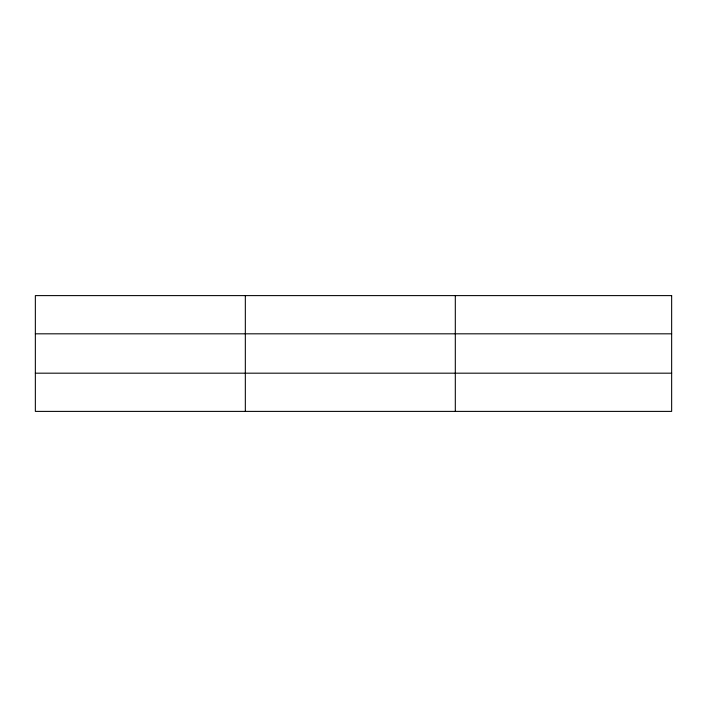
<?xml version="1.0" encoding="UTF-8"?>
<svg xmlns="http://www.w3.org/2000/svg" width="707" height="707" viewBox="0 0 707 707"><rect width="100%" height="100%" fill="white"/><g stroke="black" fill="none" stroke-linecap="round" stroke-linejoin="round"><path stroke-width="1.06" d="M245.329 295.606L245.329 411.394M455.308 295.606L455.308 411.394M35.35 333.819L671.65 333.819M35.35 373.181L671.65 373.181M671.65 295.606L671.65 411.394L35.35 411.394L35.35 295.606L671.65 295.606"/></g></svg>
